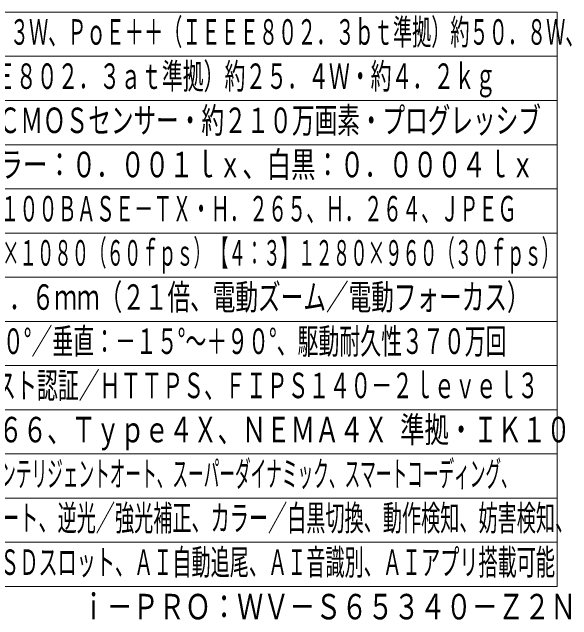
# Model space of a CAD drawing. Units: millimetres on the paper. Extents: x -62 to 64, y -58 to 59.
# Drawn here: x 0.8 to 64.2, y -58.4 to 10.4 of the extents above; entities that cross this region are included whole.
import ezdxf
from ezdxf.enums import TextEntityAlignment as Align

# ---------------------------------------------------------------- set-up
doc = ezdxf.new("R2010")
doc.units = ezdxf.units.MM
doc.layers.add('0-0_MOJI1', color=7, linetype='Continuous')
doc.layers.add('0-5_相当品', color=4, linetype='Continuous')
doc.layers.add('0-1_WAKU', color=4, linetype='Continuous', lineweight=9)
doc.styles.add('ＭＳ ゴシック', font='')
doc.styles.get('ＭＳ ゴシック').set_extended_font_data('MS Gothic')

msp = doc.modelspace()

# ---------------------------------------------------------------- linework, layer by layer
at = {"layer": '0-1_WAKU', "color": 3}
for p, q in [((-62.5, 10.418), (62.5, 10.418)), ((62.5, -54.582), (62.5, 10.418)), ((-62.5, -54.582), (62.5, -54.582))]:
    msp.add_line(p, q, dxfattribs=at)
at = {"layer": '0-1_WAKU'}
for p, q in [((-62.5, 5.418), (62.5, 5.418)), ((-62.5, 0.418), (62.5, 0.418)), ((-62.5, -4.582), (62.5, -4.582)), ((62.5, -9.582), (-62.5, -9.582)), ((62.5, -14.582), (-62.5, -14.582)), ((62.5, -19.582), (-62.5, -19.582)), ((-62.5, -24.582), (62.5, -24.582)), ((-62.5, -29.582), (62.5, -29.582)), ((-62.5, -34.582), (62.5, -34.582)), ((-62.5, -39.582), (62.5, -39.582)), ((-62.5, -44.582), (62.5, -44.582)), ((-62.5, -49.582), (62.5, -49.582))]:
    msp.add_line(p, q, dxfattribs=at)

# ---------------------------------------------------------------- texts
at = {"layer": '0-0_MOJI1', "style": 'ＭＳ ゴシック'}
for s, height, width, p in [('ＡＣ２４Ｖ 約５３．３Ｗ、ＰｏＥ＋＋（ＩＥＥＥ８０２．３ｂｔ準拠）約５０．８Ｗ、', 2.889, 0.55, (-20, 5.863)), ('ＰｏＥ＋（ＩＥＥＥ８０２．３ａｔ準拠）約２５．４Ｗ・約４．２ｋｇ', 2.886, 0.6, (-20, 0.863)), ('約１／２．８型 ＣＭＯＳセンサー・約２１０万画素・プログレッシブ', 2.889, 0.65, (-20, -4.137)), ('（Ｆ１．６）カラー：０．００１ｌｘ、白黒：０．０００４ｌｘ', 2.889, 0.7, (-20, -9.137)), ('１０ＢＡＳＥ－Ｔ／１００ＢＡＳＥ－ＴＸ・Ｈ．２６５、Ｈ．２６４、ＪＰＥＧ', 2.886, 0.55, (-20, -14.137)), ('【１６：９】１９２０×１０８０（６０ｆｐｓ）【４：３】１２８０×９６０（３０ｆｐｓ）', 2.889, 0.5, (-20, -19.137)), ('ｆ＝４．０～８４．６ｍｍ（２１倍、電動ズーム／電動フォーカス）', 2.889, 0.65, (-20, -24.137)), ('水平：０°～＋３５０°／垂直：－１５°～＋９０°、駆動耐久性３７０万回', 2.889, 0.6, (-20, -29.137)), ('ユーザー認証／ホスト認証／ＨＴＴＰＳ、ＦＩＰＳ１４０－２ｌｅｖｅｌ３', 2.889, 0.6, (-20, -34.137)), ('ＩＰ６７／ＩＰ６６、Ｔｙｐｅ４Ｘ、ＮＥＭＡ４Ｘ 準拠・ＩＫ１０', 2.886, 0.7, (-20, -39.137)), ('ＪＣ－ＳＴＡＲ適合、インテリジェントオート、スーパーダイナミック、スマートコーディング、', 2.886, 0.45, (-20, -44.137)), ('アドバンスド親水コート、逆光／強光補正、カラー／白黒切換、動作検知、妨害検知、', 2.886, 0.55, (-20, -49.137)), ('音検知、ＭｉｃｒｏＳＤスロット、ＡＩ自動追尾、ＡＩ音識別、ＡＩアプリ搭載可能', 2.886, 0.55, (-20, -54.137))]:
    msp.add_text(s, height=height, dxfattribs=dict(at, width=width)).set_placement(p, align=Align.BOTTOM_LEFT)
at = {"layer": '0-5_相当品', "style": 'ＭＳ ゴシック', "width": 0.75}
msp.add_text('ｉ－ＰＲＯ：ＷＶ－Ｓ６５３４０－Ｚ２Ｎ', height=2.886, dxfattribs=at).set_placement((8.58, -59.173), align=Align.BOTTOM_LEFT)

doc.saveas('drawing.dxf')
